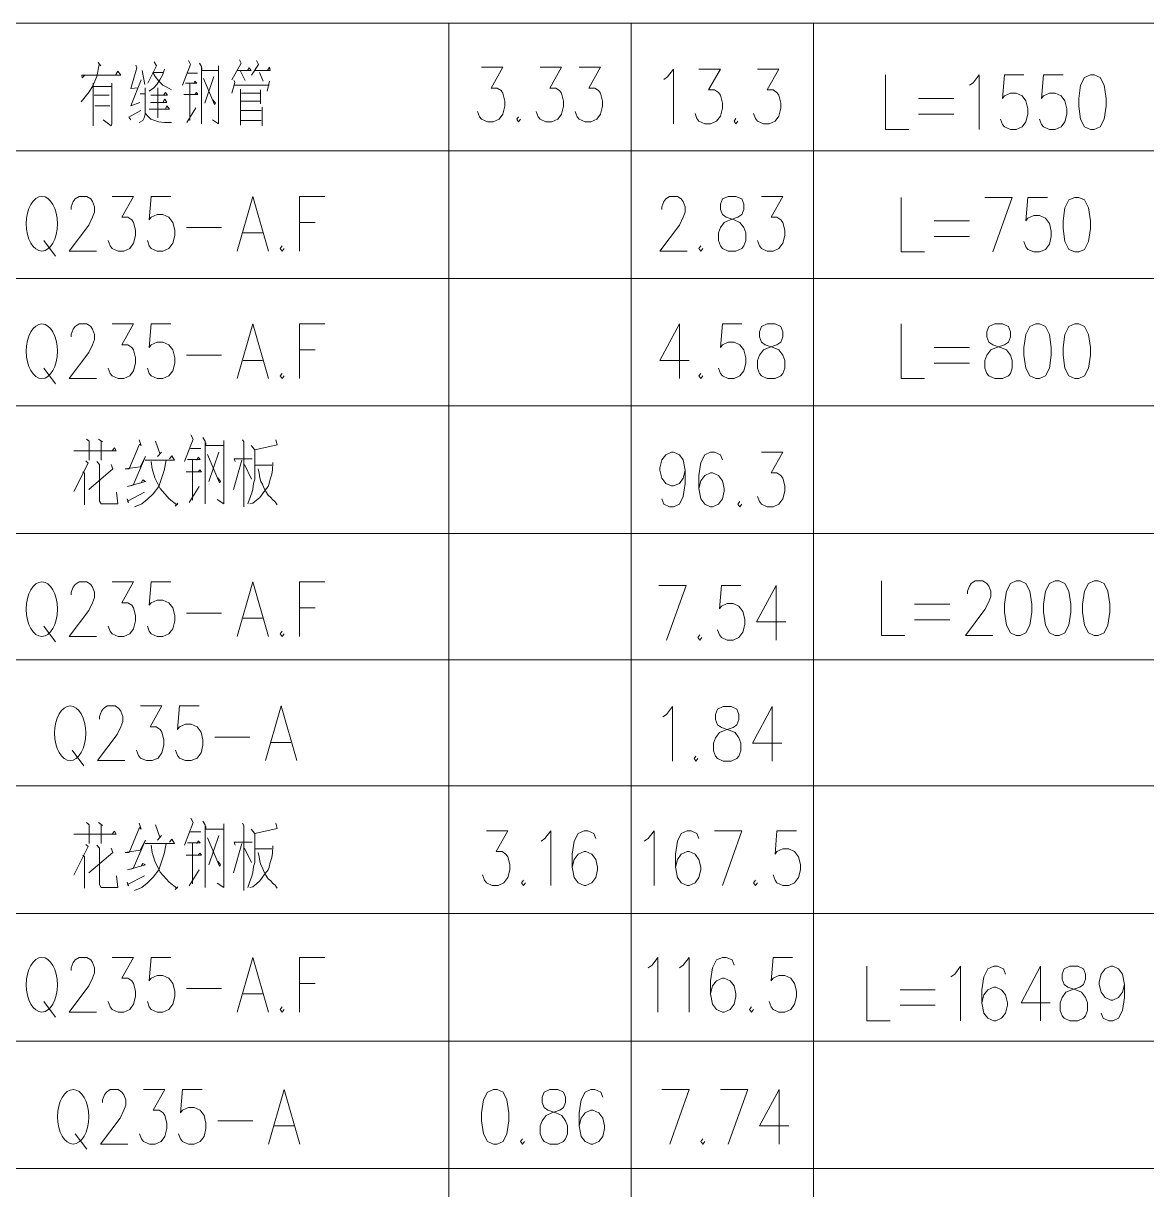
# Model space of a CAD drawing. Header units: millimetres. Extents: x 0 to 829, y 0 to 586.
# Drawn here: x 707.5 to 768.3, y 89.5 to 152.7 of the extents above; entities that cross this region are included whole.
import ezdxf

# ---------------------------------------------------------------- set-up
doc = ezdxf.new("R2010")
doc.units = ezdxf.units.MM

msp = doc.modelspace()

# ---------------------------------------------------------------- linework, layer by layer
at = {"color": 0, "lineweight": 0}
for points in [[(592.493806, 152.654), (769.958667, 152.654)], [(730.521639, 28.603222), (730.521639, 152.654)], [(740.381778, 28.603222), (740.381778, 152.654)], [(750.238389, 28.603222), (750.238389, 152.654)], [(711.542194, 150.540861), (711.679778, 150.357417), (711.598639, 150.4315), (711.461056, 149.778861), (711.245861, 149.274389), (711.055361, 148.949833), (710.621444, 148.406556)], [(713.577722, 150.396222), (713.630639, 150.251583), (713.306083, 149.12975), (713.711778, 149.165028)], [(714.579611, 150.576139), (714.688972, 150.357417), (714.226833, 149.419028)], [(716.424639, 150.646694), (716.530472, 150.4315), (716.096556, 149.309667)], [(717.020833, 150.502056), (717.130194, 150.322139), (717.130194, 147.214167)], [(717.154889, 150.251583), (717.154889, 150.106944), (718.022722, 150.106944)], [(718.050944, 150.357417), (718.050944, 147.214167), (717.726389, 147.429361)], [(719.190417, 150.6855), (719.271556, 150.502056), (718.781194, 149.598944)], [(719.052833, 150.106944), (719.811306, 150.106944), (719.705472, 150.251583), (719.624333, 150.106944)], [(720.111167, 150.646694), (720.220528, 150.4315), (719.839528, 149.852944)], [(720.030028, 150.106944), (720.841417, 150.106944), (720.816722, 150.286861), (720.707361, 150.106944)], [(732.282, 150.279806), (733.442639, 150.279806), (732.811167, 149.154444), (733.125139, 149.154444), (733.336806, 149.013333), (733.442639, 148.872222), (733.548472, 148.448889), (733.548472, 148.166667), (733.442639, 147.743333), (733.230972, 147.461111), (732.917, 147.323528), (732.5995, 147.323528), (732.282, 147.461111), (732.176167, 147.602222), (732.070333, 147.884444)], [(735.449944, 150.279806), (736.614111, 150.279806), (735.979111, 149.154444), (736.296611, 149.154444), (736.508278, 149.013333), (736.614111, 148.872222), (736.716417, 148.448889), (736.716417, 148.166667), (736.614111, 147.743333), (736.402444, 147.461111), (736.084944, 147.323528), (735.767444, 147.323528), (735.449944, 147.461111), (735.344111, 147.602222), (735.238278, 147.884444)], [(737.563083, 150.279806), (738.723722, 150.279806), (738.09225, 149.154444), (738.40975, 149.154444), (738.617889, 149.013333), (738.723722, 148.872222), (738.829556, 148.448889), (738.829556, 148.166667), (738.723722, 147.743333), (738.515583, 147.461111), (738.198083, 147.323528), (737.880583, 147.323528), (737.563083, 147.461111), (737.45725, 147.602222), (737.351417, 147.884444)], [(710.811944, 149.852944), (710.674361, 149.708306), (710.649667, 149.852944), (712.762806, 149.852944), (712.600528, 150.068139), (712.491167, 149.888222)], [(713.874056, 149.598944), (713.306083, 148.187833), (713.792917, 148.371278)], [(713.9305, 150.106944), (714.064556, 149.344944)], [(715.122889, 150.1775), (715.013528, 149.852944), (714.879472, 149.598944), (714.717194, 149.344944), (714.551389, 149.165028), (714.307972, 148.985111)], [(714.498472, 149.997583), (715.066444, 149.997583)], [(714.498472, 149.997583), (714.632528, 149.778861), (714.823028, 149.528389), (715.04175, 149.309667), (715.256944, 149.200306), (715.500361, 149.055667)], [(716.396417, 149.962306), (716.911472, 149.962306)], [(717.236028, 149.673028), (717.832222, 148.261917), (717.888667, 148.332472), (717.751083, 148.515917)], [(717.807528, 149.778861), (717.317167, 148.332472)], [(719.243333, 150.068139), (719.48675, 149.563667)], [(720.273444, 149.997583), (720.463944, 149.528389)], [(742.142139, 149.609528), (742.350278, 149.750639), (742.667778, 150.173972), (742.667778, 147.217694)], [(744.043611, 150.173972), (745.20425, 150.173972), (744.56925, 149.048611), (744.88675, 149.048611), (745.098417, 148.9075), (745.20425, 148.766389), (745.310083, 148.343056), (745.310083, 148.060833), (745.20425, 147.6375), (744.992583, 147.358806), (744.675083, 147.217694), (744.357583, 147.217694), (744.043611, 147.358806), (743.937778, 147.496389), (743.831944, 147.778611)], [(747.211556, 150.173972), (748.372194, 150.173972), (747.740722, 149.048611), (748.054694, 149.048611), (748.266361, 148.9075), (748.372194, 148.766389), (748.478028, 148.343056), (748.478028, 148.060833), (748.372194, 147.6375), (748.160528, 147.358806), (747.846556, 147.217694), (747.529056, 147.217694), (747.211556, 147.358806), (747.105722, 147.496389), (746.999889, 147.778611)], [(754.129528, 149.86), (754.129528, 146.903722), (755.396, 146.903722)], [(758.673306, 149.299083), (758.884972, 149.440194), (759.198944, 149.86), (759.198944, 146.903722)], [(761.629583, 149.86), (760.574778, 149.86), (760.468944, 148.593528), (760.574778, 148.734639), (760.892278, 148.87575), (761.20625, 148.87575), (761.52375, 148.734639), (761.735417, 148.452417), (761.84125, 148.029083), (761.84125, 147.746861), (761.735417, 147.327056), (761.52375, 147.044833), (761.20625, 146.903722), (760.892278, 146.903722), (760.574778, 147.044833), (760.468944, 147.185944), (760.363111, 147.468167)], [(763.742722, 149.86), (762.687917, 149.86), (762.582083, 148.593528), (762.687917, 148.734639), (763.001889, 148.87575), (763.319389, 148.87575), (763.636889, 148.734639), (763.848556, 148.452417), (763.954389, 148.029083), (763.954389, 147.746861), (763.848556, 147.327056), (763.636889, 147.044833), (763.319389, 146.903722), (763.001889, 146.903722), (762.687917, 147.044833), (762.582083, 147.185944), (762.47625, 147.468167)], [(711.270556, 147.104806), (711.270556, 149.419028), (711.270556, 149.239111), (712.275972, 149.239111), (712.275972, 149.419028), (712.275972, 147.214167), (712.24775, 147.104806), (711.813833, 147.429361)], [(714.092778, 149.165028), (714.092778, 147.718639), (714.036333, 147.538722), (713.955194, 147.394083), (713.768222, 147.284722)], [(714.770111, 149.165028), (714.770111, 147.538722)], [(716.262361, 149.419028), (716.88325, 149.419028), (716.777417, 149.528389), (716.720972, 149.38375)], [(716.505778, 149.38375), (716.505778, 147.394083)], [(718.890556, 149.563667), (718.943472, 149.454306), (718.781194, 148.87575)], [(718.918778, 149.309667), (720.7885, 149.309667)], [(719.243333, 149.094472), (719.243333, 147.140083)], [(720.326361, 149.055667), (720.326361, 148.297194)], [(720.816722, 149.528389), (720.679139, 148.985111)], [(711.327, 148.766389), (712.138389, 148.766389)], [(713.821139, 148.840472), (714.092778, 148.840472)], [(714.364417, 148.371278), (715.256944, 148.371278), (715.147583, 148.551194), (715.066444, 148.406556)], [(714.389111, 148.766389), (715.285167, 148.766389), (715.175806, 148.911028), (715.094667, 148.805194)], [(716.181222, 148.805194), (716.939694, 148.805194), (716.858556, 148.911028), (716.777417, 148.805194)], [(719.271556, 148.441833), (720.326361, 148.441833)], [(719.29625, 148.87575), (720.326361, 148.87575)], [(755.925167, 148.593528), (757.826639, 148.593528)], [(711.355222, 148.187833), (712.166611, 148.187833)], [(713.306083, 147.429361), (713.196722, 147.574), (713.849361, 147.937361)], [(714.092778, 147.792722), (714.255056, 147.612806), (714.389111, 147.468167), (714.607833, 147.394083), (714.798333, 147.323528), (715.122889, 147.284722), (715.500361, 147.284722)], [(714.307972, 148.007917), (715.394528, 148.007917), (715.256944, 148.187833), (715.175806, 148.007917)], [(716.3435, 147.284722), (716.830333, 148.082)], [(719.271556, 147.937361), (720.354583, 147.937361)], [(720.4075, 148.117278), (720.4075, 147.104806)], [(755.925167, 147.746861), (757.826639, 147.746861)], [(719.243333, 147.394083), (720.354583, 147.394083)], [(734.289306, 147.602222), (734.183472, 147.461111), (734.289306, 147.323528), (734.395139, 147.461111)], [(746.047389, 147.496389), (745.945083, 147.358806), (746.047389, 147.217694), (746.153222, 147.358806)], [(592.493806, 145.753667), (769.958667, 145.753667)], [(710.081694, 142.585722), (710.081694, 142.726833), (710.187528, 143.009056), (710.293361, 143.150167), (710.505028, 143.28775), (710.924833, 143.28775), (711.1365, 143.150167), (711.242333, 143.009056), (711.348167, 142.726833), (711.348167, 142.444611), (711.242333, 142.162389), (711.030667, 141.739056), (709.975861, 140.331472), (711.454, 140.331472)], [(712.300667, 143.28775), (713.461306, 143.28775), (712.826306, 142.162389), (713.143806, 142.162389), (713.355472, 142.021278), (713.461306, 141.880167), (713.567139, 141.456833), (713.567139, 141.178139), (713.461306, 140.754806), (713.249639, 140.472583), (712.932139, 140.331472), (712.614639, 140.331472), (712.300667, 140.472583), (712.194833, 140.613694), (712.089, 140.895917)], [(715.468611, 143.28775), (714.410278, 143.28775), (714.307972, 142.021278), (714.410278, 142.162389), (714.727778, 142.3035), (715.045278, 142.3035), (715.362778, 142.162389), (715.574444, 141.880167), (715.680278, 141.456833), (715.680278, 141.178139), (715.574444, 140.754806), (715.362778, 140.472583), (715.045278, 140.331472), (714.727778, 140.331472), (714.410278, 140.472583), (714.307972, 140.613694), (714.202139, 140.895917)], [(719.059889, 140.331472), (719.903028, 143.28775), (720.749694, 140.331472)], [(722.4395, 140.331472), (722.4395, 143.28775), (723.811806, 143.28775)], [(742.036306, 142.585722), (742.036306, 142.726833), (742.142139, 143.009056), (742.247972, 143.150167), (742.456111, 143.28775), (742.879444, 143.28775), (743.091111, 143.150167), (743.196944, 143.009056), (743.302778, 142.726833), (743.302778, 142.444611), (743.196944, 142.162389), (742.985278, 141.739056), (741.930472, 140.331472), (743.408611, 140.331472)], [(747.423222, 143.28775), (748.583861, 143.28775), (747.948861, 142.162389), (748.266361, 142.162389), (748.478028, 142.021278), (748.583861, 141.880167), (748.689694, 141.456833), (748.689694, 141.178139), (748.583861, 140.754806), (748.372194, 140.472583), (748.054694, 140.331472), (747.740722, 140.331472), (747.423222, 140.472583), (747.317389, 140.613694), (747.211556, 140.895917)], [(754.976194, 143.238361), (754.976194, 140.282083), (756.242667, 140.282083)], [(759.516444, 143.238361), (760.994583, 143.238361), (759.939778, 140.282083)], [(762.896056, 143.238361), (761.84125, 143.238361), (761.735417, 141.971889), (761.84125, 142.113), (762.15875, 142.254111), (762.47625, 142.254111), (762.79375, 142.113), (763.001889, 141.830778), (763.107722, 141.407444), (763.107722, 141.125222), (763.001889, 140.705417), (762.79375, 140.423194), (762.47625, 140.282083), (762.15875, 140.282083), (761.84125, 140.423194), (761.735417, 140.564306), (761.629583, 140.846528)], [(716.31175, 141.597944), (718.213222, 141.597944)], [(722.4395, 141.880167), (723.286167, 141.880167)], [(756.771833, 141.971889), (758.673306, 141.971889)], [(708.603556, 140.895917), (709.235028, 140.04925)], [(719.377389, 141.315722), (720.432194, 141.315722)], [(756.771833, 141.125222), (758.673306, 141.125222)], [(721.490528, 140.613694), (721.384694, 140.472583), (721.490528, 140.331472), (721.596361, 140.472583)], [(744.149444, 140.613694), (744.043611, 140.472583), (744.149444, 140.331472), (744.25175, 140.472583)], [(592.493806, 138.853333), (769.958667, 138.853333)], [(710.081694, 135.685389), (710.081694, 135.822972), (710.187528, 136.105194), (710.293361, 136.246306), (710.505028, 136.387417), (710.924833, 136.387417), (711.1365, 136.246306), (711.242333, 136.105194), (711.348167, 135.822972), (711.348167, 135.544278), (711.242333, 135.262056), (711.030667, 134.838722), (709.975861, 133.431139), (711.454, 133.431139)], [(712.300667, 136.387417), (713.461306, 136.387417), (712.826306, 135.262056), (713.143806, 135.262056), (713.355472, 135.120944), (713.461306, 134.979833), (713.567139, 134.5565), (713.567139, 134.274278), (713.461306, 133.850944), (713.249639, 133.57225), (712.932139, 133.431139), (712.614639, 133.431139), (712.300667, 133.57225), (712.194833, 133.713361), (712.089, 133.992056)], [(715.468611, 136.387417), (714.410278, 136.387417), (714.307972, 135.120944), (714.410278, 135.262056), (714.727778, 135.403167), (715.045278, 135.403167), (715.362778, 135.262056), (715.574444, 134.979833), (715.680278, 134.5565), (715.680278, 134.274278), (715.574444, 133.850944), (715.362778, 133.57225), (715.045278, 133.431139), (714.727778, 133.431139), (714.410278, 133.57225), (714.307972, 133.713361), (714.202139, 133.992056)], [(719.059889, 133.431139), (719.903028, 136.387417), (720.749694, 133.431139)], [(722.4395, 133.431139), (722.4395, 136.387417), (723.811806, 136.387417)], [(742.985278, 136.387417), (741.930472, 134.415389), (743.514444, 134.415389)], [(742.985278, 136.387417), (742.985278, 133.431139)], [(746.364889, 136.387417), (745.310083, 136.387417), (745.20425, 135.120944), (745.310083, 135.262056), (745.627583, 135.403167), (745.945083, 135.403167), (746.259056, 135.262056), (746.470722, 134.979833), (746.576556, 134.5565), (746.576556, 134.274278), (746.470722, 133.850944), (746.259056, 133.57225), (745.945083, 133.431139), (745.627583, 133.431139), (745.310083, 133.57225), (745.20425, 133.713361), (745.098417, 133.992056)], [(754.976194, 136.387417), (754.976194, 133.431139), (756.242667, 133.431139)], [(756.771833, 135.120944), (758.673306, 135.120944)], [(716.31175, 134.697611), (718.213222, 134.697611)], [(722.4395, 134.979833), (723.286167, 134.979833)], [(708.603556, 133.992056), (709.235028, 133.148917)], [(719.377389, 134.415389), (720.432194, 134.415389)], [(756.771833, 134.274278), (758.673306, 134.274278)], [(721.490528, 133.713361), (721.384694, 133.57225), (721.490528, 133.431139), (721.596361, 133.57225)], [(744.149444, 133.713361), (744.043611, 133.57225), (744.149444, 133.431139), (744.25175, 133.57225)], [(592.493806, 131.953), (769.958667, 131.953)], [(710.910722, 130.157361), (711.058889, 130.040944), (711.058889, 129.014361)], [(711.563361, 130.157361), (711.767972, 130.002139)], [(711.708, 130.040944), (711.708, 129.014361)], [(713.750583, 130.118556), (713.870528, 129.804583), (713.778806, 129.882194), (713.217889, 128.541639), (713.00975, 128.541639), (713.810556, 128.661583), (714.106889, 129.211917), (713.426028, 127.673806), (713.129694, 127.596194), (714.106889, 127.871361), (713.958722, 127.948972), (713.870528, 127.79375)], [(714.639583, 130.040944), (714.875944, 129.370667), (714.964139, 129.448278), (714.756, 129.211917)], [(716.558694, 130.39725), (716.678639, 130.157361), (716.205917, 128.93675)], [(717.211333, 130.2385), (717.32775, 130.040944), (717.32775, 126.65075)], [(718.336694, 130.07975), (718.336694, 126.65075), (717.980389, 126.887111)], [(719.342111, 130.118556), (719.430306, 130.002139), (719.430306, 126.492)], [(721.144806, 130.118556), (721.233, 129.843389), (720.019444, 129.568222), (719.814833, 129.804583)], [(710.229861, 129.529417), (712.508806, 129.529417), (712.420611, 129.684639), (712.300667, 129.529417)], [(716.530472, 129.645833), (717.091389, 129.645833)], [(717.3595, 129.963333), (717.3595, 129.804583), (718.304944, 129.804583)], [(718.068583, 129.448278), (717.535889, 127.871361)], [(720.019444, 129.568222), (720.019444, 127.991306), (719.963, 127.832556), (719.93125, 127.635), (719.903028, 127.437444), (719.843056, 127.201083), (719.754861, 126.964722), (719.634917, 126.65075)], [(743.302778, 128.467556), (743.196944, 128.044222), (742.985278, 127.762), (742.667778, 127.620889), (742.561944, 127.620889), (742.247972, 127.762), (742.036306, 128.044222), (741.930472, 128.467556), (741.930472, 128.608667), (742.036306, 129.032), (742.247972, 129.310694), (742.561944, 129.451806), (742.667778, 129.451806), (742.985278, 129.310694), (743.196944, 129.032), (743.302778, 128.467556), (743.302778, 127.762), (743.196944, 127.059972), (742.985278, 126.636639), (742.667778, 126.495528), (742.456111, 126.495528), (742.142139, 126.636639), (742.036306, 126.918861)], [(745.310083, 129.032), (745.20425, 129.310694), (744.88675, 129.451806), (744.675083, 129.451806), (744.357583, 129.310694), (744.149444, 128.890889), (744.043611, 128.185333), (744.043611, 127.479778), (744.149444, 126.918861), (744.357583, 126.636639), (744.675083, 126.495528), (744.780917, 126.495528), (745.098417, 126.636639), (745.310083, 126.918861), (745.415917, 127.338667), (745.415917, 127.479778), (745.310083, 127.903111), (745.098417, 128.185333), (744.780917, 128.326444), (744.675083, 128.326444), (744.357583, 128.185333), (744.149444, 127.903111), (744.043611, 127.479778)], [(747.423222, 129.451806), (748.583861, 129.451806), (747.948861, 128.326444), (748.266361, 128.326444), (748.478028, 128.185333), (748.583861, 128.044222), (748.689694, 127.620889), (748.689694, 127.338667), (748.583861, 126.918861), (748.372194, 126.636639), (748.054694, 126.495528), (747.740722, 126.495528), (747.423222, 126.636639), (747.317389, 126.77775), (747.211556, 127.059972)], [(710.8825, 128.975556), (710.998917, 128.859139), (710.229861, 127.321028)], [(712.240694, 128.778), (712.332417, 128.541639), (711.030667, 127.437444)], [(711.471639, 128.93675), (711.619806, 128.778), (711.619806, 126.805972), (711.708, 126.65075), (712.597, 126.65075), (712.537028, 127.278694)], [(715.228722, 129.014361), (715.112306, 128.464028), (714.964139, 128.030111), (714.815972, 127.596194), (714.519639, 127.201083), (714.195083, 126.887111), (713.89875, 126.65075), (713.514222, 126.492)], [(714.075139, 129.014361), (715.673222, 129.014361), (715.525056, 129.250722), (715.408639, 129.0955)], [(714.399694, 128.93675), (714.459667, 128.541639), (714.607833, 128.068917), (714.904167, 127.47625), (715.376889, 126.925917), (715.793167, 126.608417), (715.849611, 126.689556), (715.701444, 126.530806)], [(716.382306, 129.053167), (717.063167, 129.053167), (716.943222, 129.173111), (716.886778, 129.014361)], [(716.650417, 129.014361), (716.650417, 126.844778)], [(717.447694, 129.331861), (718.096806, 127.79375), (718.156778, 127.871361), (718.008611, 128.068917)], [(719.310361, 129.014361), (718.865861, 127.437444)], [(718.957583, 128.93675), (718.897611, 129.0955), (719.874806, 129.0955)], [(719.458528, 128.778), (719.843056, 127.991306)], [(720.996639, 128.897944), (720.968417, 128.502833), (720.936667, 128.266472), (720.848472, 127.991306), (720.7885, 127.754944), (720.732056, 127.596194), (720.583889, 127.398639), (720.435722, 127.201083), (720.287556, 127.003528), (720.111167, 126.844778), (719.903028, 126.689556), (719.754861, 126.65075)], [(710.702583, 128.382889), (710.794306, 128.305278), (710.794306, 126.608417)], [(716.294111, 128.382889), (717.123139, 128.382889), (717.034944, 128.502833), (716.943222, 128.382889)], [(720.019444, 128.739194), (720.936667, 128.739194)], [(720.199361, 128.541639), (720.259333, 128.305278), (720.287556, 128.068917), (720.347528, 127.871361), (720.435722, 127.712611), (720.495694, 127.515056), (720.612111, 127.321028), (720.732056, 127.123472), (720.880222, 127.003528), (720.968417, 126.887111), (721.116583, 126.767167), (721.233, 126.608417)], [(716.4705, 126.728361), (717.003194, 127.596194)], [(713.101472, 126.925917), (713.189667, 126.728361), (713.129694, 126.805972), (714.046917, 127.278694)], [(746.259056, 126.77775), (746.153222, 126.636639), (746.259056, 126.495528), (746.364889, 126.636639)], [(592.493806, 125.049139), (769.958667, 125.049139)], [(710.081694, 121.7295), (710.081694, 121.870611), (710.187528, 122.152833), (710.293361, 122.293944), (710.505028, 122.435056), (710.924833, 122.435056), (711.1365, 122.293944), (711.242333, 122.152833), (711.348167, 121.870611), (711.348167, 121.588389), (711.242333, 121.306167), (711.030667, 120.886361), (709.975861, 119.47525), (711.454, 119.47525)], [(712.300667, 122.435056), (713.461306, 122.435056), (712.826306, 121.306167), (713.143806, 121.306167), (713.355472, 121.165056), (713.461306, 121.027472), (713.567139, 120.604139), (713.567139, 120.321917), (713.461306, 119.898583), (713.249639, 119.616361), (712.932139, 119.47525), (712.614639, 119.47525), (712.300667, 119.616361), (712.194833, 119.757472), (712.089, 120.039694)], [(715.468611, 122.435056), (714.410278, 122.435056), (714.307972, 121.165056), (714.410278, 121.306167), (714.727778, 121.447278), (715.045278, 121.447278), (715.362778, 121.306167), (715.574444, 121.027472), (715.680278, 120.604139), (715.680278, 120.321917), (715.574444, 119.898583), (715.362778, 119.616361), (715.045278, 119.47525), (714.727778, 119.47525), (714.410278, 119.616361), (714.307972, 119.757472), (714.202139, 120.039694)], [(719.059889, 119.47525), (719.903028, 122.435056), (720.749694, 119.47525)], [(722.4395, 119.47525), (722.4395, 122.435056), (723.811806, 122.435056)], [(753.917861, 122.487972), (753.917861, 119.528167), (755.187861, 119.528167)], [(758.567472, 121.782417), (758.567472, 121.923528), (758.673306, 122.20575), (758.779139, 122.346861), (758.990806, 122.487972), (759.410611, 122.487972), (759.622278, 122.346861), (759.728111, 122.20575), (759.833944, 121.923528), (759.833944, 121.641306), (759.728111, 121.359083), (759.516444, 120.939278), (758.461639, 119.528167), (759.939778, 119.528167)], [(741.877556, 122.241028), (743.355694, 122.241028), (742.297361, 119.281222)], [(746.311972, 122.241028), (745.257167, 122.241028), (745.151333, 120.974556), (745.257167, 121.112139), (745.574667, 121.25325), (745.892167, 121.25325), (746.206139, 121.112139), (746.417806, 120.833444), (746.523639, 120.410111), (746.523639, 120.127889), (746.417806, 119.704556), (746.206139, 119.422333), (745.892167, 119.281222), (745.574667, 119.281222), (745.257167, 119.422333), (745.151333, 119.563444), (745.0455, 119.845667)], [(748.213444, 122.241028), (747.158639, 120.269), (748.742611, 120.269)], [(748.213444, 122.241028), (748.213444, 119.281222)], [(755.7135, 121.217972), (757.614972, 121.217972)], [(716.31175, 120.74525), (718.213222, 120.74525)], [(722.4395, 121.027472), (723.286167, 121.027472)], [(708.603556, 120.039694), (709.235028, 119.196556)], [(719.377389, 120.463028), (720.432194, 120.463028)], [(755.7135, 120.374833), (757.614972, 120.374833)], [(721.490528, 119.757472), (721.384694, 119.616361), (721.490528, 119.47525), (721.596361, 119.616361)], [(744.096528, 119.563444), (743.990694, 119.422333), (744.096528, 119.281222), (744.198833, 119.422333)], [(592.493806, 118.219361), (769.958667, 118.219361)], [(711.61275, 115.012611), (711.61275, 115.153722), (711.718583, 115.435944), (711.824417, 115.577056), (712.036083, 115.718167), (712.455889, 115.718167), (712.667556, 115.577056), (712.773389, 115.435944), (712.879222, 115.153722), (712.879222, 114.8715), (712.773389, 114.589278), (712.561722, 114.169472), (711.506917, 112.758361), (712.985056, 112.758361)], [(713.831722, 115.718167), (714.992361, 115.718167), (714.357361, 114.589278), (714.674861, 114.589278), (714.886528, 114.448167), (714.992361, 114.307056), (715.098194, 113.88725), (715.098194, 113.605028), (714.992361, 113.181694), (714.780694, 112.899472), (714.463194, 112.758361), (714.149222, 112.758361), (713.831722, 112.899472), (713.725889, 113.040583), (713.620056, 113.322806)], [(716.999667, 115.718167), (715.944861, 115.718167), (715.839028, 114.448167), (715.944861, 114.589278), (716.258833, 114.730389), (716.576333, 114.730389), (716.893833, 114.589278), (717.1055, 114.307056), (717.211333, 113.88725), (717.211333, 113.605028), (717.1055, 113.181694), (716.893833, 112.899472), (716.576333, 112.758361), (716.258833, 112.758361), (715.944861, 112.899472), (715.839028, 113.040583), (715.733194, 113.322806)], [(720.590944, 112.758361), (721.437611, 115.718167), (722.28075, 112.758361)], [(742.089222, 115.121972), (742.297361, 115.259556), (742.614861, 115.682889), (742.614861, 112.726611)], [(748.001778, 115.682889), (746.946972, 113.710861), (748.530944, 113.710861)], [(748.001778, 115.682889), (748.001778, 112.726611)], [(717.846333, 114.028361), (719.747806, 114.028361)], [(720.908444, 113.746139), (721.96325, 113.746139)], [(710.134611, 113.322806), (710.766083, 112.476139)], [(743.884861, 113.008833), (743.779028, 112.867722), (743.884861, 112.726611), (743.990694, 112.867722)], [(592.493806, 111.389583), (769.958667, 111.389583)], [(710.910722, 109.4105), (711.058889, 109.290556), (711.058889, 108.2675)], [(711.563361, 109.4105), (711.767972, 109.25175)], [(711.708, 109.290556), (711.708, 108.2675)], [(713.750583, 109.371694), (713.870528, 109.054194), (713.778806, 109.135333), (713.217889, 107.794778), (713.00975, 107.794778), (713.810556, 107.911194), (714.106889, 108.465056), (713.426028, 106.926944), (713.129694, 106.845806), (714.106889, 107.1245), (713.958722, 107.202111), (713.870528, 107.043361)], [(714.639583, 109.290556), (714.875944, 108.620278), (714.964139, 108.701417), (714.756, 108.465056)], [(716.558694, 109.646861), (716.678639, 109.4105), (716.205917, 108.186361)], [(717.211333, 109.488111), (717.32775, 109.290556), (717.32775, 105.900361)], [(717.3595, 109.212944), (717.3595, 109.054194), (718.304944, 109.054194)], [(718.336694, 109.332889), (718.336694, 105.900361), (717.980389, 106.136722)], [(719.342111, 109.371694), (719.430306, 109.25175), (719.430306, 105.741611)], [(721.144806, 109.371694), (721.233, 109.096528), (720.019444, 108.817833), (719.814833, 109.054194)], [(710.229861, 108.779028), (712.508806, 108.779028), (712.420611, 108.937778), (712.300667, 108.779028)], [(716.530472, 108.898972), (717.091389, 108.898972)], [(717.447694, 108.581472), (718.096806, 107.043361), (718.156778, 107.1245), (718.008611, 107.322056)], [(718.068583, 108.701417), (717.535889, 107.1245)], [(720.019444, 108.817833), (720.019444, 107.240917), (719.963, 107.082167), (719.93125, 106.888139), (719.903028, 106.690583), (719.843056, 106.454222), (719.754861, 106.217861), (719.634917, 105.900361)], [(732.546583, 108.966), (733.707222, 108.966), (733.072222, 107.840639), (733.389722, 107.840639), (733.601389, 107.699528), (733.707222, 107.558417), (733.813056, 107.135083), (733.813056, 106.856389), (733.707222, 106.433056), (733.495556, 106.150833), (733.178056, 106.009722), (732.864083, 106.009722), (732.546583, 106.150833), (732.44075, 106.291944), (732.334917, 106.574167)], [(735.502861, 108.405083), (735.714528, 108.546194), (736.032028, 108.966), (736.032028, 106.009722)], [(738.462667, 108.546194), (738.356833, 108.824889), (738.039333, 108.966), (737.827667, 108.966), (737.510167, 108.824889), (737.2985, 108.405083), (737.192667, 107.699528), (737.192667, 106.993972), (737.2985, 106.433056), (737.510167, 106.150833), (737.827667, 106.009722), (737.9335, 106.009722), (738.251, 106.150833), (738.462667, 106.433056), (738.564972, 106.856389), (738.564972, 106.993972), (738.462667, 107.417306), (738.251, 107.699528), (737.9335, 107.840639), (737.827667, 107.840639), (737.510167, 107.699528), (737.2985, 107.417306), (737.192667, 106.993972)], [(741.083806, 108.405083), (741.295472, 108.546194), (741.612972, 108.966), (741.612972, 106.009722)], [(744.043611, 108.546194), (743.937778, 108.824889), (743.620278, 108.966), (743.408611, 108.966), (743.091111, 108.824889), (742.879444, 108.405083), (742.773611, 107.699528), (742.773611, 106.993972), (742.879444, 106.433056), (743.091111, 106.150833), (743.408611, 106.009722), (743.514444, 106.009722), (743.831944, 106.150833), (744.043611, 106.433056), (744.149444, 106.856389), (744.149444, 106.993972), (744.043611, 107.417306), (743.831944, 107.699528), (743.514444, 107.840639), (743.408611, 107.840639), (743.091111, 107.699528), (742.879444, 107.417306), (742.773611, 106.993972)], [(744.88675, 108.966), (746.364889, 108.966), (745.310083, 106.009722)], [(749.324694, 108.966), (748.266361, 108.966), (748.160528, 107.699528), (748.266361, 107.840639), (748.583861, 107.98175), (748.901361, 107.98175), (749.218861, 107.840639), (749.430528, 107.558417), (749.536361, 107.135083), (749.536361, 106.856389), (749.430528, 106.433056), (749.218861, 106.150833), (748.901361, 106.009722), (748.583861, 106.009722), (748.266361, 106.150833), (748.160528, 106.291944), (748.054694, 106.574167)], [(710.8825, 108.228694), (710.998917, 108.10875), (710.229861, 106.570639)], [(712.240694, 108.031139), (712.332417, 107.794778), (711.030667, 106.690583)], [(711.471639, 108.186361), (711.619806, 108.031139), (711.619806, 106.059111), (711.708, 105.900361), (712.597, 105.900361), (712.537028, 106.531833)], [(715.228722, 108.2675), (715.112306, 107.713639), (714.964139, 107.279722), (714.815972, 106.845806), (714.519639, 106.454222), (714.195083, 106.136722), (713.89875, 105.900361), (713.514222, 105.741611)], [(714.075139, 108.2675), (715.673222, 108.2675), (715.525056, 108.503861), (715.408639, 108.345111)], [(714.399694, 108.186361), (714.459667, 107.794778), (714.607833, 107.322056), (714.904167, 106.729389), (715.376889, 106.175528), (715.793167, 105.861556), (715.849611, 105.939167), (715.701444, 105.783944)], [(716.382306, 108.306306), (717.063167, 108.306306), (716.943222, 108.42625), (716.886778, 108.2675)], [(716.650417, 108.2675), (716.650417, 106.097917)], [(719.310361, 108.2675), (718.865861, 106.690583)], [(718.957583, 108.186361), (718.897611, 108.345111), (719.874806, 108.345111)], [(719.458528, 108.031139), (719.843056, 107.240917)], [(720.996639, 108.147556), (720.968417, 107.755972), (720.936667, 107.516083), (720.848472, 107.240917), (720.7885, 107.004556), (720.732056, 106.845806), (720.583889, 106.651778), (720.435722, 106.454222), (720.287556, 106.256667), (720.111167, 106.097917), (719.903028, 105.939167), (719.754861, 105.900361)], [(720.019444, 107.992333), (720.936667, 107.992333)], [(710.702583, 107.636028), (710.794306, 107.558417), (710.794306, 105.861556)], [(716.294111, 107.636028), (717.123139, 107.636028), (717.034944, 107.755972), (716.943222, 107.636028)], [(720.199361, 107.794778), (720.259333, 107.558417), (720.287556, 107.322056), (720.347528, 107.1245), (720.435722, 106.96575), (720.495694, 106.768194), (720.612111, 106.570639), (720.732056, 106.373083), (720.880222, 106.256667), (720.968417, 106.136722), (721.116583, 106.020306), (721.233, 105.861556)], [(716.4705, 105.977972), (717.003194, 106.845806)], [(713.101472, 106.175528), (713.189667, 105.977972), (713.129694, 106.059111), (714.046917, 106.531833)], [(734.553889, 106.291944), (734.448056, 106.150833), (734.553889, 106.009722), (734.659722, 106.150833)], [(747.105722, 106.291944), (746.999889, 106.150833), (747.105722, 106.009722), (747.211556, 106.150833)], [(592.493806, 104.48925), (769.958667, 104.48925)], [(710.081694, 101.4095), (710.081694, 101.550611), (710.187528, 101.832833), (710.293361, 101.973944), (710.505028, 102.115056), (710.924833, 102.115056), (711.1365, 101.973944), (711.242333, 101.832833), (711.348167, 101.550611), (711.348167, 101.271917), (711.242333, 100.989694), (711.030667, 100.566361), (709.975861, 99.158778), (711.454, 99.158778)], [(712.300667, 102.115056), (713.461306, 102.115056), (712.826306, 100.989694), (713.143806, 100.989694), (713.355472, 100.848583), (713.461306, 100.707472), (713.567139, 100.284139), (713.567139, 100.001917), (713.461306, 99.578583), (713.249639, 99.299889), (712.932139, 99.158778), (712.614639, 99.158778), (712.300667, 99.299889), (712.194833, 99.437472), (712.089, 99.719694)], [(715.468611, 102.115056), (714.410278, 102.115056), (714.307972, 100.848583), (714.410278, 100.989694), (714.727778, 101.130806), (715.045278, 101.130806), (715.362778, 100.989694), (715.574444, 100.707472), (715.680278, 100.284139), (715.680278, 100.001917), (715.574444, 99.578583), (715.362778, 99.299889), (715.045278, 99.158778), (714.727778, 99.158778), (714.410278, 99.299889), (714.307972, 99.437472), (714.202139, 99.719694)], [(719.059889, 99.158778), (719.903028, 102.115056), (720.749694, 99.158778)], [(722.4395, 99.158778), (722.4395, 102.115056), (723.811806, 102.115056)], [(741.295472, 101.550611), (741.507139, 101.691722), (741.824639, 102.115056), (741.824639, 99.158778)], [(742.985278, 101.550611), (743.196944, 101.691722), (743.514444, 102.115056), (743.514444, 99.158778)], [(745.945083, 101.691722), (745.83925, 101.973944), (745.52175, 102.115056), (745.310083, 102.115056), (744.992583, 101.973944), (744.780917, 101.550611), (744.675083, 100.848583), (744.675083, 100.143028), (744.780917, 99.578583), (744.992583, 99.299889), (745.310083, 99.158778), (745.415917, 99.158778), (745.733417, 99.299889), (745.945083, 99.578583), (746.047389, 100.001917), (746.047389, 100.143028), (745.945083, 100.566361), (745.733417, 100.848583), (745.415917, 100.989694), (745.310083, 100.989694), (744.992583, 100.848583), (744.780917, 100.566361), (744.675083, 100.143028)], [(749.113028, 102.115056), (748.054694, 102.115056), (747.948861, 100.848583), (748.054694, 100.989694), (748.372194, 101.130806), (748.689694, 101.130806), (749.007194, 100.989694), (749.218861, 100.707472), (749.324694, 100.284139), (749.324694, 100.001917), (749.218861, 99.578583), (749.007194, 99.299889), (748.689694, 99.158778), (748.372194, 99.158778), (748.054694, 99.299889), (747.948861, 99.437472), (747.846556, 99.719694)], [(753.127639, 101.63175), (753.127639, 98.675472), (754.394111, 98.675472)], [(757.667889, 101.070833), (757.879556, 101.211944), (758.197056, 101.63175), (758.197056, 98.675472)], [(760.627694, 101.211944), (760.521861, 101.490639), (760.204361, 101.63175), (759.992694, 101.63175), (759.675194, 101.490639), (759.463528, 101.070833), (759.357694, 100.365278), (759.357694, 99.659722), (759.463528, 99.098806), (759.675194, 98.816583), (759.992694, 98.675472), (760.098528, 98.675472), (760.416028, 98.816583), (760.627694, 99.098806), (760.733528, 99.522139), (760.733528, 99.659722), (760.627694, 100.083056), (760.416028, 100.365278), (760.098528, 100.506389), (759.992694, 100.506389), (759.675194, 100.365278), (759.463528, 100.083056), (759.357694, 99.659722)], [(762.529167, 101.63175), (761.470833, 99.659722), (763.054806, 99.659722)], [(762.529167, 101.63175), (762.529167, 98.675472)], [(767.069417, 100.6475), (766.963583, 100.224167), (766.751917, 99.941944), (766.437944, 99.800833), (766.332111, 99.800833), (766.014611, 99.941944), (765.802944, 100.224167), (765.697111, 100.6475), (765.697111, 100.788611), (765.802944, 101.211944), (766.014611, 101.490639), (766.332111, 101.63175), (766.437944, 101.63175), (766.751917, 101.490639), (766.963583, 101.211944), (767.069417, 100.6475), (767.069417, 99.941944), (766.963583, 99.239917), (766.751917, 98.816583), (766.437944, 98.675472), (766.226278, 98.675472), (765.908778, 98.816583), (765.802944, 99.098806)], [(716.31175, 100.42525), (718.213222, 100.42525)], [(722.4395, 100.707472), (723.286167, 100.707472)], [(754.923278, 100.365278), (756.82475, 100.365278)], [(708.603556, 99.719694), (709.235028, 98.876556)], [(719.377389, 100.143028), (720.432194, 100.143028)], [(721.490528, 99.437472), (721.384694, 99.299889), (721.490528, 99.158778), (721.596361, 99.299889)], [(746.894056, 99.437472), (746.788222, 99.299889), (746.894056, 99.158778), (746.999889, 99.299889)], [(754.923278, 99.522139), (756.82475, 99.522139)], [(592.493806, 97.588917), (769.958667, 97.588917)], [(711.775028, 94.262222), (711.775028, 94.403333), (711.880861, 94.685556), (711.986694, 94.826667), (712.198361, 94.967778), (712.621694, 94.967778), (712.829833, 94.826667), (712.935667, 94.685556), (713.0415, 94.403333), (713.0415, 94.124639), (712.935667, 93.842417), (712.727528, 93.419083), (711.669194, 92.0115), (713.147333, 92.0115)], [(713.994, 94.967778), (715.154639, 94.967778), (714.523167, 93.842417), (714.837139, 93.842417), (715.048806, 93.701306), (715.154639, 93.560194), (715.260472, 93.136861), (715.260472, 92.854639), (715.154639, 92.431306), (714.942972, 92.152611), (714.629, 92.0115), (714.3115, 92.0115), (713.994, 92.152611), (713.888167, 92.293722), (713.782333, 92.572417)], [(717.161944, 94.967778), (716.107139, 94.967778), (716.001306, 93.701306), (716.107139, 93.842417), (716.424639, 93.983528), (716.738611, 93.983528), (717.056111, 93.842417), (717.267778, 93.560194), (717.373611, 93.136861), (717.373611, 92.854639), (717.267778, 92.431306), (717.056111, 92.152611), (716.738611, 92.0115), (716.424639, 92.0115), (716.107139, 92.152611), (716.001306, 92.293722), (715.895472, 92.572417)], [(720.753222, 92.0115), (721.599889, 94.967778), (722.443028, 92.0115)], [(738.836611, 94.544444), (738.730778, 94.826667), (738.413278, 94.967778), (738.201611, 94.967778), (737.884111, 94.826667), (737.672444, 94.403333), (737.566611, 93.701306), (737.566611, 92.99575), (737.672444, 92.431306), (737.884111, 92.152611), (738.201611, 92.0115), (738.307444, 92.0115), (738.624944, 92.152611), (738.836611, 92.431306), (738.938917, 92.854639), (738.938917, 92.99575), (738.836611, 93.419083), (738.624944, 93.701306), (738.307444, 93.842417), (738.201611, 93.842417), (737.884111, 93.701306), (737.672444, 93.419083), (737.566611, 92.99575)], [(742.039833, 94.967778), (743.517972, 94.967778), (742.463167, 92.0115)], [(745.207778, 94.967778), (746.685917, 94.967778), (745.631111, 92.0115)], [(748.375722, 94.967778), (747.320917, 92.99575), (748.904889, 92.99575)], [(748.375722, 94.967778), (748.375722, 92.0115)], [(718.008611, 93.277972), (719.910083, 93.277972)], [(721.070722, 92.99575), (722.129056, 92.99575)], [(710.296889, 92.572417), (710.931889, 91.729278)], [(734.5045, 92.293722), (734.398667, 92.152611), (734.5045, 92.0115), (734.610333, 92.152611)], [(744.258806, 92.293722), (744.152972, 92.152611), (744.258806, 92.0115), (744.364639, 92.152611)], [(592.493806, 90.685056), (769.958667, 90.685056)]]:
    msp.add_lwpolyline(points, dxfattribs=at)
for points in [[(765.220861, 149.86), (764.903361, 149.718889), (764.691694, 149.299083), (764.589389, 148.593528), (764.589389, 148.170194), (764.691694, 147.468167), (764.903361, 147.044833), (765.220861, 146.903722), (765.432528, 146.903722), (765.750028, 147.044833), (765.961694, 147.468167), (766.067528, 148.170194), (766.067528, 148.593528), (765.961694, 149.299083), (765.750028, 149.718889), (765.432528, 149.86)], [(745.627583, 143.28775), (745.310083, 143.150167), (745.20425, 142.867944), (745.20425, 142.585722), (745.310083, 142.3035), (745.52175, 142.162389), (745.945083, 142.021278), (746.259056, 141.880167), (746.470722, 141.597944), (746.576556, 141.315722), (746.576556, 140.895917), (746.470722, 140.613694), (746.364889, 140.472583), (746.047389, 140.331472), (745.627583, 140.331472), (745.310083, 140.472583), (745.20425, 140.613694), (745.098417, 140.895917), (745.098417, 141.315722), (745.20425, 141.597944), (745.415917, 141.880167), (745.733417, 142.021278), (746.153222, 142.162389), (746.364889, 142.3035), (746.470722, 142.585722), (746.470722, 142.867944), (746.364889, 143.150167), (746.047389, 143.28775)], [(764.377722, 143.238361), (764.060222, 143.09725), (763.848556, 142.677444), (763.742722, 141.971889), (763.742722, 141.548556), (763.848556, 140.846528), (764.060222, 140.423194), (764.377722, 140.282083), (764.589389, 140.282083), (764.903361, 140.423194), (765.115028, 140.846528), (765.220861, 141.548556), (765.220861, 141.971889), (765.115028, 142.677444), (764.903361, 143.09725), (764.589389, 143.238361)], [(747.740722, 136.387417), (747.423222, 136.246306), (747.317389, 135.964083), (747.317389, 135.685389), (747.423222, 135.403167), (747.634889, 135.262056), (748.054694, 135.120944), (748.372194, 134.979833), (748.583861, 134.697611), (748.689694, 134.415389), (748.689694, 133.992056), (748.583861, 133.713361), (748.478028, 133.57225), (748.160528, 133.431139), (747.740722, 133.431139), (747.423222, 133.57225), (747.317389, 133.713361), (747.211556, 133.992056), (747.211556, 134.415389), (747.317389, 134.697611), (747.529056, 134.979833), (747.846556, 135.120944), (748.266361, 135.262056), (748.478028, 135.403167), (748.583861, 135.685389), (748.583861, 135.964083), (748.478028, 136.246306), (748.160528, 136.387417)], [(760.045611, 136.387417), (759.728111, 136.246306), (759.622278, 135.964083), (759.622278, 135.685389), (759.728111, 135.403167), (759.939778, 135.262056), (760.363111, 135.120944), (760.680611, 134.979833), (760.892278, 134.697611), (760.994583, 134.415389), (760.994583, 133.992056), (760.892278, 133.713361), (760.786444, 133.57225), (760.468944, 133.431139), (760.045611, 133.431139), (759.728111, 133.57225), (759.622278, 133.713361), (759.516444, 133.992056), (759.516444, 134.415389), (759.622278, 134.697611), (759.833944, 134.979833), (760.151444, 135.120944), (760.574778, 135.262056), (760.786444, 135.403167), (760.892278, 135.685389), (760.892278, 135.964083), (760.786444, 136.246306), (760.468944, 136.387417)], [(762.264583, 136.387417), (761.947083, 136.246306), (761.735417, 135.822972), (761.629583, 135.120944), (761.629583, 134.697611), (761.735417, 133.992056), (761.947083, 133.57225), (762.264583, 133.431139), (762.47625, 133.431139), (762.79375, 133.57225), (763.001889, 133.992056), (763.107722, 134.697611), (763.107722, 135.120944), (763.001889, 135.822972), (762.79375, 136.246306), (762.47625, 136.387417)], [(764.377722, 136.387417), (764.060222, 136.246306), (763.848556, 135.822972), (763.742722, 135.120944), (763.742722, 134.697611), (763.848556, 133.992056), (764.060222, 133.57225), (764.377722, 133.431139), (764.589389, 133.431139), (764.903361, 133.57225), (765.115028, 133.992056), (765.220861, 134.697611), (765.220861, 135.120944), (765.115028, 135.822972), (764.903361, 136.246306), (764.589389, 136.387417)], [(761.20625, 122.487972), (760.892278, 122.346861), (760.680611, 121.923528), (760.574778, 121.217972), (760.574778, 120.798167), (760.680611, 120.092611), (760.892278, 119.669278), (761.20625, 119.528167), (761.417917, 119.528167), (761.735417, 119.669278), (761.947083, 120.092611), (762.052917, 120.798167), (762.052917, 121.217972), (761.947083, 121.923528), (761.735417, 122.346861), (761.417917, 122.487972)], [(763.319389, 122.487972), (763.001889, 122.346861), (762.79375, 121.923528), (762.687917, 121.217972), (762.687917, 120.798167), (762.79375, 120.092611), (763.001889, 119.669278), (763.319389, 119.528167), (763.531056, 119.528167), (763.848556, 119.669278), (764.060222, 120.092611), (764.166056, 120.798167), (764.166056, 121.217972), (764.060222, 121.923528), (763.848556, 122.346861), (763.531056, 122.487972)], [(765.432528, 122.487972), (765.115028, 122.346861), (764.903361, 121.923528), (764.797528, 121.217972), (764.797528, 120.798167), (764.903361, 120.092611), (765.115028, 119.669278), (765.432528, 119.528167), (765.644194, 119.528167), (765.961694, 119.669278), (766.173361, 120.092611), (766.279194, 120.798167), (766.279194, 121.217972), (766.173361, 121.923528), (765.961694, 122.346861), (765.644194, 122.487972)], [(745.363, 115.682889), (745.0455, 115.541778), (744.939667, 115.259556), (744.939667, 114.980861), (745.0455, 114.698639), (745.257167, 114.557528), (745.6805, 114.416417), (745.998, 114.275306), (746.206139, 113.993083), (746.311972, 113.710861), (746.311972, 113.291056), (746.206139, 113.008833), (746.100306, 112.867722), (745.786333, 112.726611), (745.363, 112.726611), (745.0455, 112.867722), (744.939667, 113.008833), (744.833833, 113.291056), (744.833833, 113.710861), (744.939667, 113.993083), (745.151333, 114.275306), (745.468833, 114.416417), (745.892167, 114.557528), (746.100306, 114.698639), (746.206139, 114.980861), (746.206139, 115.259556), (746.100306, 115.541778), (745.786333, 115.682889)], [(764.113139, 101.63175), (763.795639, 101.490639), (763.689806, 101.211944), (763.689806, 100.929722), (763.795639, 100.6475), (764.007306, 100.506389), (764.430639, 100.365278), (764.744611, 100.224167), (764.956278, 99.941944), (765.062111, 99.659722), (765.062111, 99.239917), (764.956278, 98.957694), (764.850444, 98.816583), (764.536472, 98.675472), (764.113139, 98.675472), (763.795639, 98.816583), (763.689806, 98.957694), (763.583972, 99.239917), (763.583972, 99.659722), (763.689806, 99.941944), (763.901472, 100.224167), (764.218972, 100.365278), (764.642306, 100.506389), (764.850444, 100.6475), (764.956278, 100.929722), (764.956278, 101.211944), (764.850444, 101.490639), (764.536472, 101.63175)], [(732.920528, 94.967778), (732.603028, 94.826667), (732.391361, 94.403333), (732.285528, 93.701306), (732.285528, 93.277972), (732.391361, 92.572417), (732.603028, 92.152611), (732.920528, 92.0115), (733.132194, 92.0115), (733.446167, 92.152611), (733.657833, 92.572417), (733.763667, 93.277972), (733.763667, 93.701306), (733.657833, 94.403333), (733.446167, 94.826667), (733.132194, 94.967778)], [(735.982639, 94.967778), (735.665139, 94.826667), (735.559306, 94.544444), (735.559306, 94.262222), (735.665139, 93.983528), (735.876806, 93.842417), (736.300139, 93.701306), (736.617639, 93.560194), (736.829306, 93.277972), (736.935139, 92.99575), (736.935139, 92.572417), (736.829306, 92.293722), (736.723472, 92.152611), (736.405972, 92.0115), (735.982639, 92.0115), (735.665139, 92.152611), (735.559306, 92.293722), (735.453472, 92.572417), (735.453472, 92.99575), (735.559306, 93.277972), (735.770972, 93.560194), (736.088472, 93.701306), (736.511806, 93.842417), (736.723472, 93.983528), (736.829306, 94.262222), (736.829306, 94.544444), (736.723472, 94.826667), (736.405972, 94.967778)]]:
    msp.add_lwpolyline(points, close=True, dxfattribs=at)
for centre, major_axis, ratio in [((708.495958, 141.809611), (0, 1.478139), 0.571599), ((708.495958, 134.909278), (0, 1.478139), 0.571599), ((708.495958, 120.955153), (0, 1.479903), 0.570918), ((710.027014, 114.238264), (0, 1.479903), 0.570918), ((708.495958, 100.636917), (0, 1.478139), 0.571599), ((710.189292, 93.489639), (0, 1.478139), 0.571599)]:
    msp.add_ellipse(centre, major_axis=major_axis, ratio=ratio, start_param=0, end_param=6.283185, dxfattribs=at)

doc.saveas('drawing.dxf')
